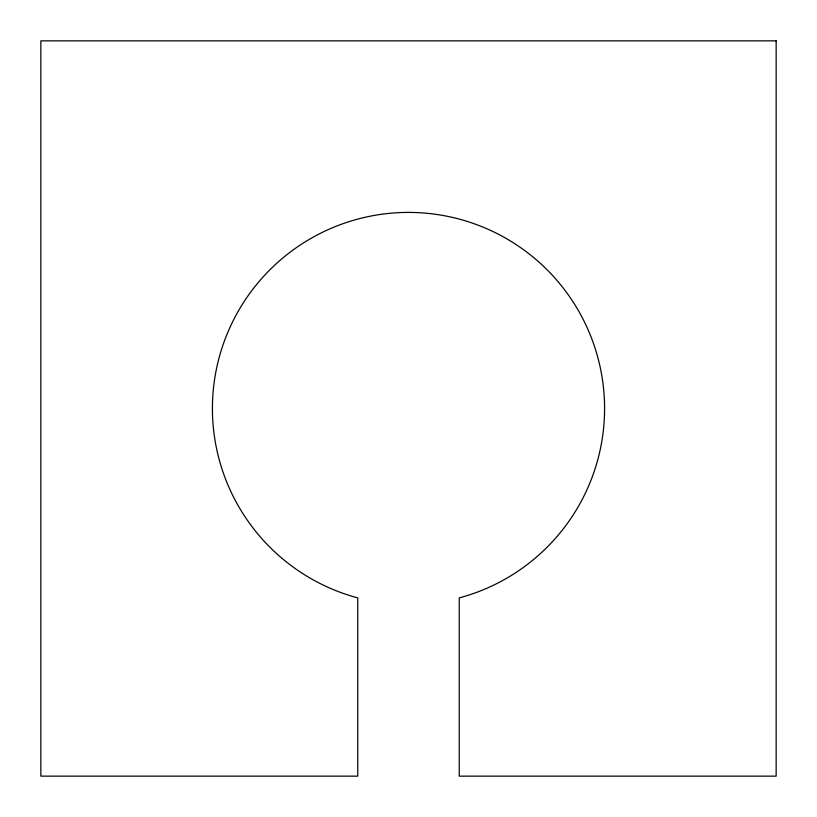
<?xml version="1.0" encoding="UTF-8"?>
<svg xmlns="http://www.w3.org/2000/svg" width="817" height="817" viewBox="0 0 817 817"><rect width="100%" height="100%" fill="white"/><g stroke="black" fill="none" stroke-linecap="round" stroke-linejoin="round"><path stroke-width="1.23" d="M776.15 40.85L40.85 40.85L40.85 776.15L357.754 776.15L357.754 597.901A196.08 196.08 0 0 1 247.878 296.03A196.08 196.08 0 0 1 569.122 296.03A196.08 196.08 0 0 1 459.246 597.901L459.246 776.15L776.15 776.15L776.15 40.85"/></g></svg>
